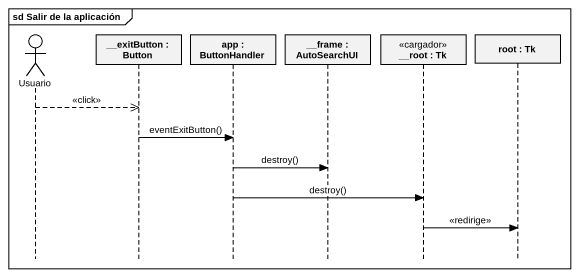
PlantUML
@startuml
mainframe sd Salir de la aplicación
hide footbox
actor Usuario
participant "__exitButton : Button" as exitButton
participant "app : ButtonHandler" as app
participant "__frame : AutoSearchUI" as frame_
participant "__root : Tk" as root <<cargador>>
participant "root : Tk" as root_2

Usuario -->> exitButton : <<click>>
exitButton -> app : eventExitButton()
app -> frame_ : destroy()
app -> root : destroy()
root -> root_2 : <<redirige>>
@enduml
